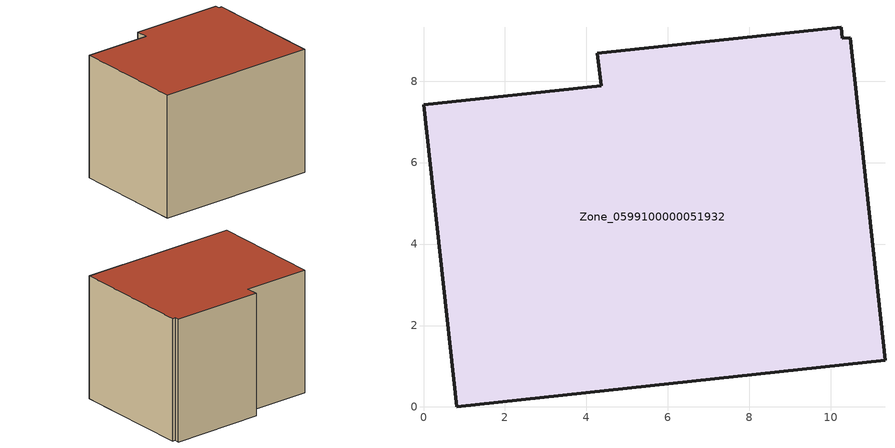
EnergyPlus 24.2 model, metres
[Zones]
Zone_0599100000051932
 floor ground (C_G): 10.47,9.06 11.33,1.15 0.81,0 0,7.42 4.36,7.89 4.27,8.68 10.26,9.33 10.28,9.05 z0
 wall outside (C_F): 4.36,7.89 0,7.42 0.81,0 11.33,1.15 10.47,9.06 10.28,9.05 10.26,9.33 4.27,8.68 4.36,7.89 z0:8.1
 roof outside (C_R): 11.33,1.15 10.47,9.06 10.28,9.05 10.26,9.33 4.27,8.68 4.36,7.89 0,7.42 0.81,0 z8.1
[BUILDING]
Pand.0599100000051932: North Axis=0; Terrain=City; Loads Convergence Tolerance Value=0.04; Temperature Convergence Tolerance Value=0.4; Solar Distribution=FullExterior; Maximum Number of Warmup Days=25; Minimum Number of Warmup Days=1
[Site:Location]
Rotterdam.The.Hague.AP_ZH_NLD Design_Conditions: Latitude=51.96; Longitude=4.45; Time Zone=1; Elevation=-4.5
[SITE:GROUNDTEMPERATURE:BUILDINGSURFACE]
18, 18, 18, 18, 18, 18, 18, 18, 18, 18, 18, 18
[MATERIAL] Thermal Absorptance=0.9; Solar Absorptance=0.7; Visible Absorptance=0.7
Name | Roughness | Thickness | Conductivity | Density | Specific Heat
G.TI.1946-1964 | MediumSmooth | 0.15 | 1 | 540 | 1210
F.TI.1946-1964 | Rough | 0.3 | 0.857143 | 1920 | 840
R.TI.1946-1964 | MediumRough | 0.2 | 0.277778 | 1500 | 1000
[CONSTRUCTION]
C_G: G.TI.1946-1964
C_F: F.TI.1946-1964
C_R: R.TI.1946-1964
[ZONE]
Zone_0599100000051932: Type=1; Multiplier=1; Ceiling Height=Autocalculate; Volume=Autocalculate; Floor Area=autocalculate; Part of Total Floor Area=Yes
[ZONEINFILTRATION:DESIGNFLOWRATE]
Infil_Zone_0599100000051932: Zone or ZoneList or Space or SpaceList=Zone_0599100000051932; Schedule=AlwaysOn; Design Flow Rate Calculation Method=Flow/Area; Flow Rate per Floor Area=0.003; Constant Term Coefficient=1; Temperature Term Coefficient=0; Velocity Term Coefficient=0; Velocity Squared Term Coefficient=0
[HVACTEMPLATE:ZONE:IDEALLOADSAIRSYSTEM]
Zone_0599100000051932: Maximum Heating Supply Air Temperature=50; Minimum Cooling Supply Air Temperature=13; Maximum Heating Supply Air Humidity Ratio=0.0156; Minimum Cooling Supply Air Humidity Ratio=0.0077; Heating Limit=NoLimit; Cooling Limit=NoLimit; Dehumidification Control Type=ConstantSensibleHeatRatio; Cooling Sensible Heat Ratio=0.7; Dehumidification Setpoint=60; Humidification Control Type=None; Humidification Setpoint=30; Outdoor Air Method=None; Outdoor Air Flow Rate per Person=0.00944; Outdoor Air Flow Rate per Zone Floor Area=0; Outdoor Air Flow Rate per Zone=0; Demand Controlled Ventilation Type=None; Outdoor Air Economizer Type=NoEconomizer; Heat Recovery Type=None; Sensible Heat Recovery Effectiveness=0.7; Latent Heat Recovery Effectiveness=0.65
[ZONECONTROL:THERMOSTAT]
ThermostatControl_Zone_0599100000051932: Zone or ZoneList=Zone_0599100000051932; Control Type Schedule=DualSetpointControlType; Control 1=Thermostat_Zone_0599100000051932; Temperature Difference Between Cutout And Setpoint=0
[THERMOSTATSETPOINT:DUALSETPOINT]
Thermostat_Zone_0599100000051932: Heating Setpoint Temperature Schedule=HeatingSetpoint_Zone_0599100000051932; Cooling Setpoint Temperature Schedule=CoolingSetpoint_Zone_0599100000051932
[SCHEDULE:COMPACT]
HeatingSetpoint_Zone_0599100000051932: Through: 12/31, For: AllDays, Until: 24:00, 21
CoolingSetpoint_Zone_0599100000051932: Through: 12/31, For: AllDays, Until: 24:00, 24
DualSetpointControlType: Through: 12/31, For: AllDays, Until: 24:00, 4
AlwaysOn: Through: 12/31, For: AllDays, Until: 24:00, 1
